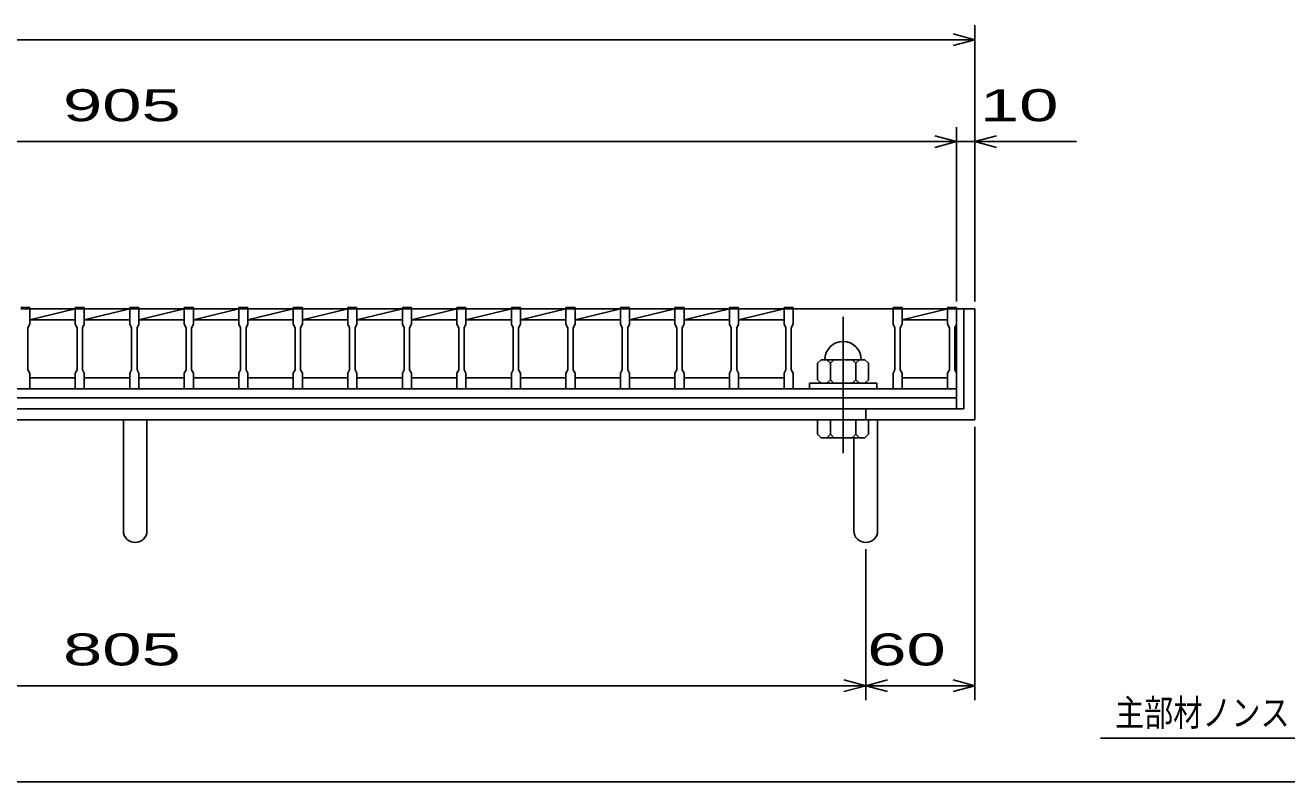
# Model space of a CAD drawing. Units: millimetres, scale not verified. Extents: x -1456 to 1385, y -1026 to 843.
# Drawn here: x -740 to -46, y -917 to -501 of the extents above; entities that cross this region are included whole.
import ezdxf
from ezdxf.enums import TextEntityAlignment as Align

# ---------------------------------------------------------------- set-up
doc = ezdxf.new("R2010")
doc.units = ezdxf.units.MM
doc.header["$LTSCALE"] = 8
doc.linetypes.add('CHAIN', pattern=[18.5, 12, -1.5, 3.5, -1.5])
for name, color, linetype, lineweight in [('0_2', 150, 'Continuous', 25), ('16', 3, 'Continuous', 25), ('19', 6, 'Continuous', 25), ('22', 4, 'Continuous', 25), ('32', 4, 'Continuous', 25)]:
    doc.layers.add(name, color=color, linetype=linetype, lineweight=lineweight)
doc.styles.add('ベクトル', font='')
doc.styles.get('ベクトル').set_extended_font_data('ベクトル')

msp = doc.modelspace()

# ---------------------------------------------------------------- linework, layer by layer
at = {"layer": '0_2'}
msp.add_line((1384.8, -917.2), (-1383.2, -917.2), dxfattribs=at)
at = {"layer": '16'}
for p, q in [((-743, -656.3), (-738, -656.3)), ((-738, -657), (-743, -657)), ((-738, -656.3), (-738, -657)), ((-738, -665.5), (-738, -657)), ((-738, -657), (-713, -657)), ((-738, -663), (-713, -657)), ((-713, -657), (-713, -656.3)), ((-713, -656.3), (-708, -656.3)), ((-713, -657), (-713, -665.5)), ((-708, -657), (-713, -657)), ((-708, -656.3), (-708, -657)), ((-708, -665.5), (-708, -657)), ((-708, -657), (-683, -657)), ((-708, -663), (-683, -657)), ((-683, -657), (-683, -656.3)), ((-683, -656.3), (-678, -656.3)), ((-683, -657), (-683, -665.5)), ((-678, -657), (-683, -657)), ((-678, -656.3), (-678, -657)), ((-678, -665.5), (-678, -657)), ((-678, -657), (-653, -657)), ((-678, -663), (-653, -657)), ((-653, -657), (-653, -656.3)), ((-653, -656.3), (-648, -656.3)), ((-653, -657), (-653, -665.5)), ((-648, -657), (-653, -657)), ((-648, -656.3), (-648, -657)), ((-648, -665.5), (-648, -657)), ((-648, -657), (-623, -657)), ((-648, -663), (-623, -657)), ((-623, -657), (-623, -656.3)), ((-623, -656.3), (-618, -656.3)), ((-623, -657), (-623, -665.5)), ((-618, -657), (-623, -657)), ((-618, -656.3), (-618, -657)), ((-618, -665.5), (-618, -657)), ((-618, -657), (-593, -657)), ((-618, -663), (-593, -657)), ((-593, -657), (-593, -656.3)), ((-593, -656.3), (-588, -656.3)), ((-593, -657), (-593, -665.5)), ((-588, -657), (-593, -657)), ((-588, -656.3), (-588, -657)), ((-588, -665.5), (-588, -657)), ((-588, -657), (-563, -657)), ((-588, -663), (-563, -657)), ((-563, -657), (-563, -656.3)), ((-563, -656.3), (-558, -656.3)), ((-563, -657), (-563, -665.5)), ((-558, -657), (-563, -657)), ((-558, -656.3), (-558, -657)), ((-558, -665.5), (-558, -657)), ((-558, -657), (-533, -657)), ((-558, -663), (-533, -657)), ((-533, -657), (-533, -656.3)), ((-533, -656.3), (-528, -656.3)), ((-533, -657), (-533, -665.5)), ((-528, -657), (-533, -657)), ((-528, -656.3), (-528, -657)), ((-528, -665.5), (-528, -657)), ((-528, -657), (-503, -657)), ((-528, -663), (-503, -657)), ((-503, -657), (-503, -656.3)), ((-503, -656.3), (-498, -656.3)), ((-503, -657), (-503, -665.5)), ((-498, -657), (-503, -657)), ((-498, -656.3), (-498, -657)), ((-498, -665.5), (-498, -657)), ((-498, -657), (-473, -657)), ((-498, -663), (-473, -657)), ((-473, -657), (-473, -656.3)), ((-473, -656.3), (-468, -656.3)), ((-473, -657), (-473, -665.5)), ((-468, -657), (-473, -657)), ((-468, -656.3), (-468, -657)), ((-468, -665.5), (-468, -657)), ((-468, -657), (-443, -657)), ((-468, -663), (-443, -657)), ((-443, -657), (-443, -656.3)), ((-443, -656.3), (-438, -656.3)), ((-443, -657), (-443, -665.5)), ((-438, -657), (-443, -657)), ((-438, -656.3), (-438, -657)), ((-438, -665.5), (-438, -657)), ((-438, -657), (-413, -657)), ((-438, -663), (-413, -657)), ((-413, -657), (-413, -656.3)), ((-413, -656.3), (-408, -656.3)), ((-413, -657), (-413, -665.5)), ((-408, -657), (-413, -657)), ((-408, -656.3), (-408, -657)), ((-408, -665.5), (-408, -657)), ((-408, -657), (-383, -657)), ((-408, -663), (-383, -657)), ((-383, -657), (-383, -656.3)), ((-383, -656.3), (-378, -656.3)), ((-383, -657), (-383, -665.5)), ((-378, -657), (-383, -657)), ((-378, -656.3), (-378, -657)), ((-378, -665.5), (-378, -657)), ((-378, -657), (-353, -657)), ((-378, -663), (-353, -657)), ((-353, -657), (-353, -656.3)), ((-353, -656.3), (-348, -656.3)), ((-353, -657), (-353, -665.5)), ((-348, -657), (-353, -657)), ((-348, -656.3), (-348, -657)), ((-348, -665.5), (-348, -657)), ((-348, -657), (-323, -657)), ((-348, -663), (-323, -657)), ((-323, -657), (-323, -656.3)), ((-323, -656.3), (-318, -656.3)), ((-323, -657), (-323, -665.5)), ((-318, -657), (-323, -657)), ((-318, -656.3), (-318, -657)), ((-318, -665.5), (-318, -657)), ((-318, -657), (-263, -657)), ((-263, -657), (-263, -656.3)), ((-263, -656.3), (-258, -656.3)), ((-263, -657), (-263, -665.5)), ((-258, -657), (-263, -657)), ((-258, -656.3), (-258, -657)), ((-258, -665.5), (-258, -657)), ((-258, -657), (-233, -657)), ((-258, -663), (-233, -657)), ((-233, -657), (-233, -656.3)), ((-233, -656.3), (-228, -656.3)), ((-233, -657), (-233, -665.5)), ((-228, -657), (-233, -657)), ((-228, -656.3), (-228, -657)), ((-228, -665.5), (-228, -657)), ((-228, -695), (-228, -657)), ((-739, -667.5), (-738, -665.5)), ((-738, -663), (-713, -663)), ((-713, -665.5), (-712, -667.5)), ((-709, -667.5), (-708, -665.5)), ((-708, -663), (-683, -663)), ((-683, -665.5), (-682, -667.5)), ((-679, -667.5), (-678, -665.5)), ((-678, -663), (-653, -663)), ((-653, -665.5), (-652, -667.5)), ((-649, -667.5), (-648, -665.5)), ((-648, -663), (-623, -663)), ((-623, -665.5), (-622, -667.5)), ((-619, -667.5), (-618, -665.5)), ((-618, -663), (-593, -663)), ((-593, -665.5), (-592, -667.5)), ((-589, -667.5), (-588, -665.5)), ((-588, -663), (-563, -663)), ((-563, -665.5), (-562, -667.5)), ((-559, -667.5), (-558, -665.5)), ((-558, -663), (-533, -663)), ((-533, -665.5), (-532, -667.5)), ((-529, -667.5), (-528, -665.5)), ((-528, -663), (-503, -663)), ((-503, -665.5), (-502, -667.5)), ((-499, -667.5), (-498, -665.5)), ((-498, -663), (-473, -663)), ((-473, -665.5), (-472, -667.5)), ((-469, -667.5), (-468, -665.5)), ((-468, -663), (-443, -663)), ((-443, -665.5), (-442, -667.5)), ((-439, -667.5), (-438, -665.5)), ((-438, -663), (-413, -663)), ((-413, -665.5), (-412, -667.5)), ((-409, -667.5), (-408, -665.5)), ((-408, -663), (-383, -663)), ((-383, -665.5), (-382, -667.5)), ((-379, -667.5), (-378, -665.5)), ((-378, -663), (-353, -663)), ((-353, -665.5), (-352, -667.5)), ((-349, -667.5), (-348, -665.5)), ((-348, -663), (-323, -663)), ((-323, -665.5), (-322, -667.5)), ((-319, -667.5), (-318, -665.5)), ((-263, -665.5), (-262, -667.5)), ((-259, -667.5), (-258, -665.5)), ((-258, -663), (-233, -663)), ((-233, -665.5), (-232, -667.5)), ((-229, -667.5), (-228, -665.5)), ((-739, -690.5), (-739, -667.5)), ((-712, -667.5), (-712, -690.5)), ((-709, -690.5), (-709, -667.5)), ((-682, -667.5), (-682, -690.5)), ((-679, -690.5), (-679, -667.5)), ((-652, -667.5), (-652, -690.5)), ((-649, -690.5), (-649, -667.5)), ((-622, -667.5), (-622, -690.5)), ((-619, -690.5), (-619, -667.5)), ((-592, -667.5), (-592, -690.5)), ((-589, -690.5), (-589, -667.5)), ((-562, -667.5), (-562, -690.5)), ((-559, -690.5), (-559, -667.5)), ((-532, -667.5), (-532, -690.5)), ((-529, -690.5), (-529, -667.5)), ((-502, -667.5), (-502, -690.5)), ((-499, -690.5), (-499, -667.5)), ((-472, -667.5), (-472, -690.5)), ((-469, -690.5), (-469, -667.5)), ((-442, -667.5), (-442, -690.5)), ((-439, -690.5), (-439, -667.5)), ((-412, -667.5), (-412, -690.5)), ((-409, -690.5), (-409, -667.5)), ((-382, -667.5), (-382, -690.5)), ((-379, -690.5), (-379, -667.5)), ((-352, -667.5), (-352, -690.5)), ((-349, -690.5), (-349, -667.5)), ((-322, -667.5), (-322, -690.5)), ((-319, -690.5), (-319, -667.5)), ((-262, -667.5), (-262, -690.5)), ((-259, -690.5), (-259, -667.5)), ((-232, -667.5), (-232, -690.5)), ((-229, -690.5), (-229, -667.5)), ((-302.5, -685), (-304.5, -687)), ((-304.5, -696), (-304.5, -687)), ((-302.5, -685), (-278.5, -685)), ((-299.5, -685), (-297.5, -687)), ((-297.5, -687), (-295.5, -685)), ((-297.5, -696), (-297.5, -687)), ((-285.5, -685), (-283.5, -687)), ((-283.5, -687), (-281.5, -685)), ((-283.5, -696), (-283.5, -687)), ((-278.5, -685), (-276.5, -687)), ((-276.5, -696), (-276.5, -687)), ((-738, -692.5), (-739, -690.5)), ((-738, -701), (-738, -692.5)), ((-712, -690.5), (-713, -692.5)), ((-713, -692.5), (-713, -701)), ((-708, -692.5), (-709, -690.5)), ((-708, -701), (-708, -692.5)), ((-682, -690.5), (-683, -692.5)), ((-683, -692.5), (-683, -701)), ((-678, -692.5), (-679, -690.5)), ((-678, -701), (-678, -692.5)), ((-652, -690.5), (-653, -692.5)), ((-653, -692.5), (-653, -701)), ((-648, -692.5), (-649, -690.5)), ((-648, -701), (-648, -692.5)), ((-622, -690.5), (-623, -692.5)), ((-623, -692.5), (-623, -701)), ((-618, -692.5), (-619, -690.5)), ((-618, -701), (-618, -692.5)), ((-592, -690.5), (-593, -692.5)), ((-593, -692.5), (-593, -701)), ((-588, -692.5), (-589, -690.5)), ((-588, -701), (-588, -692.5)), ((-562, -690.5), (-563, -692.5)), ((-563, -692.5), (-563, -701)), ((-558, -692.5), (-559, -690.5)), ((-558, -701), (-558, -692.5)), ((-532, -690.5), (-533, -692.5)), ((-533, -692.5), (-533, -701)), ((-528, -692.5), (-529, -690.5)), ((-528, -701), (-528, -692.5)), ((-502, -690.5), (-503, -692.5)), ((-503, -692.5), (-503, -701)), ((-498, -692.5), (-499, -690.5)), ((-498, -701), (-498, -692.5)), ((-472, -690.5), (-473, -692.5)), ((-473, -692.5), (-473, -701)), ((-468, -692.5), (-469, -690.5)), ((-468, -701), (-468, -692.5)), ((-442, -690.5), (-443, -692.5)), ((-443, -692.5), (-443, -701)), ((-438, -692.5), (-439, -690.5)), ((-438, -701), (-438, -692.5)), ((-412, -690.5), (-413, -692.5)), ((-413, -692.5), (-413, -701)), ((-408, -692.5), (-409, -690.5)), ((-408, -701), (-408, -692.5)), ((-382, -690.5), (-383, -692.5)), ((-383, -692.5), (-383, -701)), ((-378, -692.5), (-379, -690.5)), ((-378, -701), (-378, -692.5)), ((-352, -690.5), (-353, -692.5)), ((-353, -692.5), (-353, -701)), ((-348, -692.5), (-349, -690.5)), ((-348, -701), (-348, -692.5)), ((-322, -690.5), (-323, -692.5)), ((-323, -692.5), (-323, -701)), ((-318, -692.5), (-319, -690.5)), ((-318, -701), (-318, -692.5)), ((-262, -690.5), (-263, -692.5)), ((-263, -692.5), (-263, -701)), ((-258, -692.5), (-259, -690.5)), ((-258, -701), (-258, -692.5)), ((-232, -690.5), (-233, -692.5)), ((-233, -692.5), (-233, -701)), ((-228, -692.5), (-229, -690.5)), ((-228, -701), (-228, -692.5)), ((-1133, -701), (-228, -701)), ((-743, -701), (-738, -701)), ((-738, -695), (-713, -695)), ((-713, -701), (-708, -701)), ((-708, -695), (-683, -695)), ((-683, -701), (-678, -701)), ((-678, -695), (-653, -695)), ((-653, -701), (-648, -701)), ((-648, -695), (-623, -695)), ((-623, -701), (-618, -701)), ((-618, -695), (-593, -695)), ((-593, -701), (-588, -701)), ((-588, -695), (-563, -695)), ((-563, -701), (-558, -701)), ((-558, -695), (-533, -695)), ((-533, -701), (-528, -701)), ((-528, -695), (-503, -695)), ((-503, -701), (-498, -701)), ((-498, -695), (-473, -695)), ((-473, -701), (-468, -701)), ((-468, -695), (-443, -695)), ((-443, -701), (-438, -701)), ((-438, -695), (-413, -695)), ((-413, -701), (-408, -701)), ((-408, -695), (-383, -695)), ((-383, -701), (-378, -701)), ((-378, -695), (-353, -695)), ((-353, -701), (-348, -701)), ((-348, -695), (-323, -695)), ((-323, -701), (-318, -701)), ((-318, -701), (-263, -701)), ((-309, -701), (-309, -698)), ((-309, -698), (-272, -698)), ((-309, -701), (-272, -701)), ((-304.5, -696), (-302.5, -698)), ((-299.5, -698), (-297.5, -696)), ((-295.5, -698), (-297.5, -696)), ((-285.5, -698), (-283.5, -696)), ((-281.5, -698), (-283.5, -696)), ((-278.5, -698), (-276.5, -696)), ((-272, -701), (-272, -698)), ((-263, -701), (-258, -701)), ((-258, -695), (-233, -695)), ((-233, -701), (-228, -701)), ((-228, -706), (-228, -701)), ((-1133, -706), (-228, -706)), ((-228, -712), (-228, -706)), ((-1133, -712), (-228, -712))]:
    msp.add_line(p, q, dxfattribs=at)
at = {"layer": '16', "linetype": 'CHAIN'}
msp.add_line((-290.5, -736.4), (-290.5, -661.4), dxfattribs=at)
at = {"layer": '16'}
msp.add_arc((-290.5, -685), 10, 0, 180, dxfattribs=at)
at = {"layer": '19'}
for p, q in [((-218, -657), (-228, -657)), ((-224, -657), (-224, -712)), ((-218, -718), (-218, -657)), ((-224, -712), (-1137, -712)), ((-278, -712), (-278, -718)), ((-1143, -718), (-218, -718)), ((-686.5, -779.11), (-686.5, -718)), ((-673.5, -779.11), (-673.5, -718)), ((-304.5, -726), (-304.5, -718)), ((-304.5, -718), (-276.5, -718)), ((-297.5, -726), (-297.5, -718)), ((-283.5, -726), (-283.5, -718)), ((-276.5, -726), (-276.5, -718)), ((-271.5, -779.11), (-271.5, -718)), ((-302.5, -728), (-304.5, -726)), ((-302.5, -728), (-278.5, -728)), ((-299.5, -728), (-297.5, -726)), ((-295.5, -728), (-297.5, -726)), ((-285.5, -728), (-283.5, -726)), ((-284.5, -779.11), (-284.5, -728)), ((-281.5, -728), (-283.5, -726)), ((-276.5, -726), (-278.5, -728))]:
    msp.add_line(p, q, dxfattribs=at)
for centre in [(-680, -779.11), (-278, -779.11)]:
    msp.add_arc(centre, 6.5, 180, 0, dxfattribs=at)
at = {"layer": '22'}
for p, q in [((-218, -509), (-230, -505.8)), ((-218, -653), (-218, -501)), ((-1143, -509), (-218, -509)), ((-230, -512.2), (-218, -509)), ((-228, -565), (-240, -561.8)), ((-228, -653), (-228, -557)), ((-218, -653), (-218, -557)), ((-218, -565), (-206, -561.8)), ((-1133, -565), (-228, -565)), ((-240, -568.2), (-228, -565)), ((-228, -565), (-218, -565)), ((-206, -568.2), (-218, -565)), ((-218, -565), (-162, -565)), ((-218, -872.4), (-218, -722)), ((-278, -872.4), (-278, -789.2)), ((-1083, -864.4), (-278, -864.4)), ((-278, -864.4), (-290, -861.2)), ((-290, -867.6), (-278, -864.4)), ((-278, -864.4), (-266, -861.2)), ((-266, -867.6), (-278, -864.4)), ((-278, -864.4), (-218, -864.4)), ((-218, -864.4), (-230, -861.2)), ((-230, -867.6), (-218, -864.4))]:
    msp.add_line(p, q, dxfattribs=at)
at = {"layer": '32'}
msp.add_line((55.2, -893.2), (-148.8, -893.2), dxfattribs=at)

# ---------------------------------------------------------------- texts
at = {"layer": '22', "color": 2, "style": 'ベクトル', "width": 1.65}
for s, p in [(' 905 ', (-730.5, -545)), (' 10 ', (-226, -545)), (' 805 ', (-730.5, -844.4)), (' 60 ', (-288, -844.4))]:
    msp.add_text(s, height=17.6, dxfattribs=at).set_placement(p, align=Align.MIDDLE_LEFT)
at = {"layer": '32', "color": 2, "style": 'ベクトル', "width": 0.8}
msp.add_text('主部材ノンスリップ部詳細', height=14.66, dxfattribs=at).set_placement((-140.8, -879.2), align=Align.MIDDLE_LEFT)

doc.saveas('drawing.dxf')
